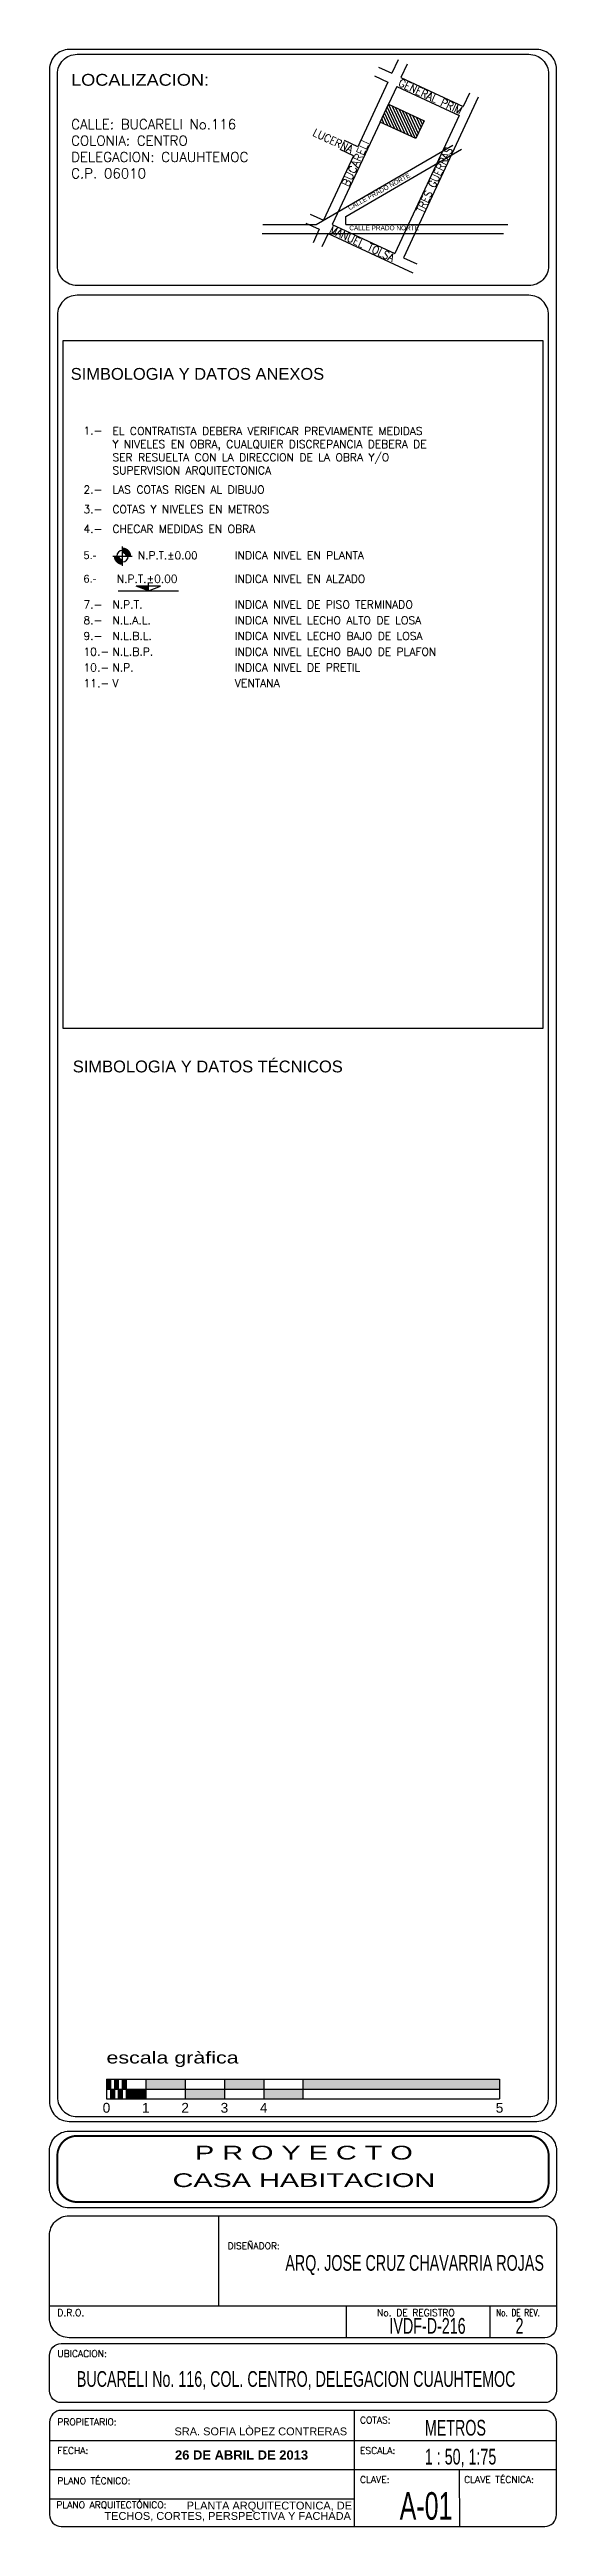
# Model space of a CAD drawing. Header units: metres. Extents: x 0 to 44, y 0 to 434.
# Drawn here: x 38.74 to 44.21, y 197.42 to 224.14 of the extents above; entities that cross this region are included whole.
import ezdxf
from ezdxf.enums import TextEntityAlignment as Align

# ---------------------------------------------------------------- set-up
doc = ezdxf.new("R2010")
doc.units = ezdxf.units.M
doc.header["$LTSCALE"] = 0.01
doc.layers.add('MUROS', color=3, linetype='Continuous', lineweight=30)
doc.layers.add('Pie de plano', color=3, linetype='Continuous')
doc.styles.add('ARIAL', font='arial.ttf')
doc.styles.add('r-80', font='romans.shx', dxfattribs={"height": 0.5})
doc.styles.add('ROMANS', font='romans.shx')
doc.styles.add('style1', font='arial.ttf', dxfattribs={"height": 0.2})

# ---------------------------------------------------------------- blocks, each defined once
blk = doc.blocks.new('NH')
for p, q in [((2.5, 0), (-2.5, 0)), ((0, -2.5), (0, 2.5))]:
    blk.add_line(p, q)
at = {"const_width": 3}
for points in [[(0, 0.75, 0.414214), (-0.75, 0, 0.414214)], [(0, -0.75, 0.414214), (0.75, 0, 0.414214)]]:
    blk.add_lwpolyline(points, format="xyb", dxfattribs=at)
blk.add_circle((0, 0), 1.5)
at = {"style": 'ROMANS'}
blk.add_attdef('N', (2.73, -0.96), '', height=2, dxfattribs=at)
blk = doc.blocks.new('NA')
blk.add_line((-0.693, 0), (0.693, 0))
at = {"color": 1}
for p, q in [((0, 0), (-0.28, 0.11)), ((0.28, 0.11), (-0.28, 0.11)), ((-0.242, 0.11), (-0.253, 0.1)), ((-0.208, 0.11), (-0.229, 0.09)), ((-0.174, 0.11), (-0.205, 0.08)), ((-0.14, 0.11), (-0.18, 0.071)), ((-0.106, 0.11), (-0.156, 0.061)), ((-0.072, 0.11), (-0.131, 0.052)), ((-0.038, 0.11), (-0.107, 0.042)), ((-0.005, 0.11), (-0.082, 0.032)), ((0, 0.081), (-0.058, 0.023)), ((0, 0.047), (-0.034, 0.013)), ((0, 0.013), (-0.009, 0.004)), ((0, 0), (0, 0.189)), ((0, 0), (0.28, 0.11))]:
    blk.add_line(p, q, dxfattribs=at)
at = {"style": 'ROMANS'}
blk.add_attdef('NA', (-0.858, 0.187), '', height=0.18, dxfattribs=at)

msp = doc.modelspace()

# ---------------------------------------------------------------- hatches: boundary and pattern name
at = {"layer": 'Pie de plano', "linetype": 'Continuous'}
h = msp.add_hatch(dxfattribs=at)
h.set_pattern_fill('ANSI31', color=256, scale=0.212132, angle=70, style=0)
h.set_pattern_definition([(115, (-9198.852358, -18344.984417), (-0.024032114327, -0.011206358952), [])])
h.paths.add_polyline_path([(42.4, 223.554), (42.784, 223.374), (42.694, 223.182), (42.31, 223.361)])
at = {"layer": 'Pie de plano'}
for points in [[(39.356, 202.143), (39.399, 202.143), (39.399, 202.249), (39.356, 202.249)], [(39.441, 202.143), (39.399, 202.143), (39.399, 202.037), (39.441, 202.037)], [(39.483, 202.249), (39.441, 202.249), (39.441, 202.143), (39.483, 202.143)], [(39.526, 202.143), (39.483, 202.143), (39.483, 202.037), (39.526, 202.037)], [(39.568, 202.249), (39.526, 202.249), (39.526, 202.143), (39.568, 202.143)], [(39.568, 202.143), (39.568, 202.037), (39.78, 202.037), (39.78, 202.143)], [(40.205, 202.143), (40.205, 202.249), (39.78, 202.249), (39.78, 202.143)], [(40.205, 202.143), (40.205, 202.037), (40.629, 202.037), (40.629, 202.143)], [(41.053, 202.143), (41.053, 202.249), (40.629, 202.249), (40.629, 202.143)], [(41.053, 202.143), (41.053, 202.037), (41.477, 202.037), (41.477, 202.143)], [(41.477, 202.249), (41.477, 202.143), (43.599, 202.143), (43.599, 202.249)]]:
    msp.add_hatch(color=256, dxfattribs=at).paths.add_polyline_path(points)

# ---------------------------------------------------------------- linework, layer by layer
at = {"layer": 'MUROS', "linetype": 'Continuous', "lineweight": 30}
for p, q in [((41.621, 222.256), (43.094, 223.113)), ((41.94, 222.341), (43.19, 223.069)), ((41.94, 222.256), (41.94, 222.341)), ((41.036, 222.16), (43.642, 222.16)), ((41.043, 222.256), (41.621, 222.256)), ((41.94, 222.256), (43.687, 222.256))]:
    msp.add_line(p, q, dxfattribs=at)
at = {"layer": 'Pie de plano', "color": 1, "linetype": 'Continuous'}
for p, q in [((42.294, 223.954), (42.438, 223.887)), ((42.505, 224.031), (42.438, 223.887)), ((42.601, 223.986), (42.534, 223.842)), ((42.393, 223.791), (42.068, 223.094)), ((42.249, 223.858), (42.393, 223.791)), ((42.489, 223.746), (42.4, 223.554)), ((42.489, 223.746), (43.162, 223.432)), ((42.534, 223.842), (43.207, 223.528)), ((43.274, 223.672), (43.207, 223.528)), ((43.162, 223.432), (42.467, 221.942)), ((43.37, 223.628), (42.563, 221.897)), ((42.31, 223.361), (41.794, 222.256)), ((42.068, 223.094), (41.924, 223.161)), ((42.023, 222.998), (41.698, 222.301)), ((42.023, 222.998), (41.879, 223.065)), ((41.554, 222.368), (41.698, 222.301)), ((41.509, 222.272), (41.653, 222.205)), ((41.653, 222.205), (41.586, 222.06)), ((41.75, 222.16), (41.682, 222.016)), ((41.75, 222.16), (42.663, 221.734)), ((41.794, 222.256), (42.467, 221.942)), ((42.563, 221.897), (42.708, 221.83))]:
    msp.add_line(p, q, dxfattribs=at)
at = {"layer": 'Pie de plano'}
for p, q in [((39.356, 202.249), (43.599, 202.249)), ((39.356, 202.249), (39.356, 202.037)), ((39.356, 202.143), (43.599, 202.143)), ((39.356, 202.037), (43.599, 202.037)), ((39.399, 202.249), (39.399, 202.037)), ((39.441, 202.249), (39.441, 202.037)), ((39.483, 202.249), (39.483, 202.037)), ((39.526, 202.249), (39.526, 202.037)), ((39.568, 202.249), (39.568, 202.037)), ((39.78, 202.249), (39.78, 202.037)), ((40.205, 202.249), (40.205, 202.037)), ((40.629, 202.249), (40.629, 202.037)), ((41.053, 202.249), (41.053, 202.037)), ((41.477, 202.249), (41.477, 202.037)), ((43.599, 202.249), (43.599, 202.037)), ((40.565, 200.777), (40.565, 199.801)), ((44.214, 199.801), (38.741, 199.801)), ((41.944, 199.801), (41.944, 199.461)), ((43.493, 199.801), (43.493, 199.461)), ((42.029, 198.677), (42.029, 197.425)), ((44.214, 198.347), (38.741, 198.347)), ((44.214, 198.034), (38.741, 198.034)), ((42.029, 197.721), (38.741, 197.721))]:
    msp.add_line(p, q, dxfattribs=at)
at = {"layer": 'Pie de plano', "linetype": 'Continuous'}
msp.add_line((43.165, 198.034), (43.166, 197.425), dxfattribs=at)
at = {"layer": 'Pie de plano'}
for points in [[(44.002, 224.143), (38.953, 224.143, 0.414214), (38.741, 223.931), (38.741, 202.007, 0.414214), (38.953, 201.795), (44.002, 201.795, 0.414214), (44.214, 202.007), (44.214, 223.931, 0.414214)], [(38.826, 221.81), (38.826, 223.88, -0.414214), (39.038, 224.092), (43.917, 224.092, -0.414214), (44.129, 223.88), (44.129, 221.81, -0.414214), (43.917, 221.598), (39.038, 221.598, -0.414214)], [(43.917, 221.492), (39.038, 221.492, 0.414214), (38.826, 221.28), (38.826, 202.058, 0.414214), (39.038, 201.846), (43.917, 201.846, 0.414214), (44.129, 202.058), (44.129, 221.28, 0.414214)], [(44.002, 200.861), (38.953, 200.861, -0.414214), (38.741, 201.074), (38.741, 201.477, -0.414214), (38.953, 201.689), (44.002, 201.689, -0.414214), (44.214, 201.477), (44.214, 201.074, -0.414214)], [(38.953, 200.777), (44.087, 200.777, -0.414214), (44.214, 200.649), (44.214, 199.589, -0.414214), (44.087, 199.461), (38.953, 199.461, -0.414214), (38.741, 199.674), (38.741, 200.564, -0.414214)], [(44.214, 198.889, -0.414214), (44.087, 198.761), (38.868, 198.761, -0.414214), (38.741, 198.889), (38.741, 199.27, -0.414214), (38.868, 199.398), (44.087, 199.398, -0.414214), (44.214, 199.27)], [(38.741, 198.549), (38.741, 197.552, 0.414214), (38.868, 197.425), (44.087, 197.425, 0.414214), (44.214, 197.552), (44.214, 198.549, 0.414214), (44.087, 198.677), (38.868, 198.677, 0.414214)]]:
    msp.add_lwpolyline(points, format="xyb", close=True, dxfattribs=at)
at = {"layer": 'Pie de plano', "linetype": 'Continuous', "flags": 128}
msp.add_lwpolyline([(42.4, 223.554), (42.784, 223.374), (42.694, 223.182), (42.31, 223.361)], close=True, dxfattribs=at)
at = {"layer": 'Pie de plano'}
msp.add_lwpolyline([(44.065, 221.004), (44.065, 213.583), (38.889, 213.583), (38.889, 221.004)], close=True, dxfattribs=at)
at = {"layer": 'Pie de plano', "const_width": 0.0212}
msp.add_lwpolyline([(38.826, 201.426, -0.414214), (39.038, 201.638), (43.917, 201.638, -0.414214), (44.129, 201.426), (44.129, 201.137, -0.414214), (43.917, 200.925), (39.038, 200.925, -0.414214), (38.826, 201.137)], format="xyb", close=True, dxfattribs=at)

# ---------------------------------------------------------------- block references
at = {"layer": 'Pie de plano', "ltscale": 0.25}
ref = msp.add_blockref('NH', (39.529, 218.678), dxfattribs=dict(at, xscale=-0.04157787873262491, yscale=0.04157787873261861, zscale=0.04157787873341604))
ref.add_attrib('N', 'N.P.T.%%P0.00', (39.695, 218.645), dxfattribs={"layer": '0', "height": 0.08316, "style": 'ROMANS'})
ref = msp.add_blockref('NA', (39.808, 218.303), dxfattribs=dict(at, xscale=0.4714045207863359, yscale=0.471404520789425, zscale=0.4714045207863359))
ref.add_attrib('NA', 'N.P.T.%%P0.00', (39.466, 218.391), dxfattribs={"layer": '0', "height": 0.08485, "style": 'ROMANS'})

# ---------------------------------------------------------------- texts
at = {"layer": 'MUROS', "linetype": 'Continuous', "lineweight": 30, "insert": (41.957, 222.452), "char_height": 0.05, "attachment_point": 1, "rotation": 28.85, "style": 'style1'}
msp.add_mtext_dynamic_manual_height_columns('CALLE PRADO NORTE', width=0.83415, gutter_width=1, heights=[0], dxfattribs=at)
at = {"layer": 'MUROS', "linetype": 'Continuous', "lineweight": 30, "insert": (41.977, 222.244), "char_height": 0.05, "attachment_point": 1, "style": 'style1'}
msp.add_mtext_dynamic_manual_height_columns('CALLE PRADO NORTE', width=0.83415, gutter_width=1, heights=[0], dxfattribs=at)
at = {"layer": 'Pie de plano', "color": 2, "style": 'ARIAL'}
for s, height, width, p in [('LOCALIZACION:', 0.12728, 1.1, (38.974, 223.753)), ('escala gràfica', 0.12728, 1.3, (39.356, 202.419)), ('ARQ. JOSE CRUZ CHAVARRIA ROJAS', 0.16971, 0.65, (41.287, 200.183)), ('IVDF-D-216', 0.1697, 0.65, (42.411, 199.504)), ('2', 0.17, 0.65, (43.772, 199.504)), ('BUCARELI No. 116, COL. CENTRO, DELEGACION CUAUHTEMOC', 0.16971, 0.65, (39.036, 198.931)), ('METROS', 0.1697, 0.65, (42.793, 198.405)), ('1 : 50, 1:75', 0.16971, 0.65, (42.793, 198.093)), ('A-01', 0.297, 0.65, (42.521, 197.498))]:
    msp.add_text(s, height=height, dxfattribs=dict(at, width=width)).set_placement(p)
at = {"layer": 'Pie de plano', "linetype": 'Continuous', "style": 'r-80', "width": 0.9}
for s, height, rotation, p in [('GENERAL PRIM', 0.08485, 335, (42.836, 223.598)), ('LUCERNA', 0.0849, 335, (41.784, 223.121)), ('TRES GUERRAS', 0.08485, 65, (42.935, 222.718)), ('MANUEL TOLSA', 0.08485, 335, (42.097, 222.011))]:
    msp.add_text(s, height=height, rotation=rotation, dxfattribs=at).set_placement(p, align=Align.CENTER)
at = {"layer": 'Pie de plano', "linetype": 'Continuous', "style": 'r-80'}
msp.add_text('BUCARELI', height=0.0849, rotation=65, dxfattribs=at).set_placement((42.082, 222.897), align=Align.CENTER)
at = {"layer": 'Pie de plano', "color": 2, "style": 'ARIAL'}
for s, height, p in [(' SIMBOLOGIA Y DATOS ANEXOS', 0.12728, (40.313, 220.581)), (' SIMBOLOGIA Y DATOS TÉCNICOS', 0.12728, (40.425, 213.11)), ('0', 0.106, (39.356, 201.888)), ('1', 0.106, (39.78, 201.888)), ('2', 0.106, (40.205, 201.888)), ('3', 0.106, (40.629, 201.888)), ('4', 0.106, (41.053, 201.888)), ('5', 0.106, (43.599, 201.888))]:
    msp.add_text(s, height=height, dxfattribs=at).set_placement(p, align=Align.CENTER)
at = {"layer": 'Pie de plano', "color": 2, "style": 'ARIAL', "width": 1.5}
for s, p in [('P R O Y E C T O', (41.487, 201.383)), ('CASA HABITACION', (41.487, 201.086))]:
    msp.add_text(s, height=0.14849, dxfattribs=at).set_placement(p, align=Align.CENTER)
at = {"layer": 'Pie de plano', "style": 'r-80'}
for s, height, p in [('DISEÑADOR:', 0.0721, (40.664, 200.416)), ('D.R.O.', 0.0721, (38.826, 199.695)), ('No. DE REGISTRO', 0.07212, (42.277, 199.695)), ('UBICACION:', 0.0721, (38.826, 199.253)), ('PROPIETARIO:', 0.07212, (38.826, 198.516)), ('COTAS:', 0.0721, (42.093, 198.537)), ('FECHA:', 0.0721, (38.826, 198.207)), ('ESCALA:', 0.0721, (42.093, 198.207)), ('CLAVE TÉCNICA:', 0.07212, (43.217, 197.894)), ('PLANO ARQUITECTÓNICO:', 0.07212, (38.816, 197.621)), ('PLANO TÉCNICO:', 0.07212, (38.826, 197.881)), ('CLAVE:', 0.0721, (42.093, 197.894))]:
    msp.add_text(s, height=height, dxfattribs=at).set_placement(p)
at = {"layer": 'Pie de plano', "style": 'r-80', "width": 0.8}
msp.add_text('No. DE REV.', height=0.07212, dxfattribs=at).set_placement((43.562, 199.695))
at = {"layer": 'Pie de plano', "color": 2, "style": 'ARIAL'}
for s, p in [('SRA. SOFIA LÒPEZ CONTRERAS', (40.09, 198.408)), ('                TECHOS, CORTES, PERSPECTIVA Y FACHADA ', (38.807, 197.496)), ('PLANTA ARQUITECTONICA, DE ', (40.222, 197.608))]:
    msp.add_text(s, height=0.08485, dxfattribs=at).set_placement(p)
at = {"layer": 'Pie de plano', "ltscale": 0.25, "attachment_point": 7}
for s, insert, char_height, width, style in [('CALLE: BUCARELI No.116\\PCOLONIA: CENTRO\\PDELEGACION: CUAUHTEMOC\\PC.P. 06010', (38.974, 222.754), 0.10607, 4.9449, 'r-80'), ('1.-', (39.108, 219.99), 0.0849, 3.95584, 'r-80'), ('EL CONTRATISTA DEBERA VERIFICAR PREVIAMENTE MEDIDAS\\PY NIVELES EN OBRA, CUALQUIER DISCREPANCIA DEBERA DE SER RESUELTA CON LA DIRECCION DE LA OBRA Y/O SUPERVISION ARQUITECTONICA', (39.42, 219.553), 0.084853, 3.95592, 'r-80'), ('2.-', (39.108, 219.354), 0.0849, 4.2244, 'r-80'), ('LAS COTAS RIGEN AL DIBUJO', (39.42, 219.354), 0.08485, 4.2244, 'r-80'), ('3.-', (39.108, 219.142), 0.0849, 4.2244, 'r-80'), ('COTAS Y NIVELES EN METROS', (39.42, 219.142), 0.08485, 4.2244, 'r-80'), ('4.-', (39.108, 218.93), 0.0849, 4.2244, 'r-80'), ('CHECAR MEDIDAS EN OBRA', (39.42, 218.93), 0.08485, 4.2244, 'r-80'), ('5.-', (39.108, 218.645), 0.0849, 4.2244, 'ARIAL'), ('INDICA NIVEL EN PLANTA', (40.742, 218.645), 0.08485, 4.2244, 'r-80'), ('6.-', (39.108, 218.391), 0.0849, 4.2244, 'ARIAL'), ('INDICA NIVEL EN ALZADO', (40.742, 218.391), 0.08485, 4.2244, 'r-80'), ('7.-', (39.108, 218.114), 0.0849, 4.2244, 'r-80'), ('8.-', (39.108, 217.944), 0.0849, 4.2244, 'r-80'), ('N.P.T.', (39.42, 218.114), 0.0849, 4.2244, 'r-80'), ('N.L.A.L.', (39.42, 217.944), 0.0849, 4.2244, 'r-80'), ('INDICA NIVEL DE PISO TERMINADO', (40.742, 218.114), 0.08485, 4.2244, 'r-80'), ('INDICA NIVEL LECHO ALTO DE LOSA', (40.742, 217.944), 0.08485, 4.2244, 'r-80'), ('9.-', (39.108, 217.775), 0.0849, 4.2244, 'r-80'), ('N.L.B.L.', (39.42, 217.775), 0.0849, 4.2244, 'r-80'), ('INDICA NIVEL LECHO BAJO DE LOSA', (40.742, 217.775), 0.08485, 4.2244, 'r-80'), ('10.-', (39.108, 217.605), 0.0849, 4.2244, 'r-80'), ('10.-', (39.108, 217.435), 0.0849, 4.2244, 'r-80'), ('N.L.B.P.', (39.42, 217.605), 0.0849, 4.2244, 'r-80'), ('N.P.', (39.42, 217.435), 0.0849, 4.2244, 'r-80'), ('INDICA NIVEL LECHO BAJO DE PLAFON', (40.742, 217.605), 0.08485, 4.2244, 'r-80'), ('INDICA NIVEL DE PRETIL', (40.742, 217.435), 0.08485, 4.2244, 'r-80'), ('11.-', (39.108, 217.266), 0.0849, 4.2244, 'r-80'), ('V', (39.42, 217.266), 0.0849, 4.2244, 'r-80'), ('VENTANA', (40.742, 217.266), 0.0849, 4.2244, 'r-80')]:
    msp.add_mtext(s, dxfattribs=dict(at, insert=insert, char_height=char_height, width=width, style=style))
at = {"layer": 'Pie de plano', "linetype": 'Continuous', "insert": (40.096, 198.246), "char_height": 0.1, "attachment_point": 1, "style": 'style1'}
msp.add_mtext('{\\fArial|b1|i0|c0|p34;\\C2;26 DE ABRIL DE 2013}', dxfattribs=at)

doc.saveas('drawing.dxf')
